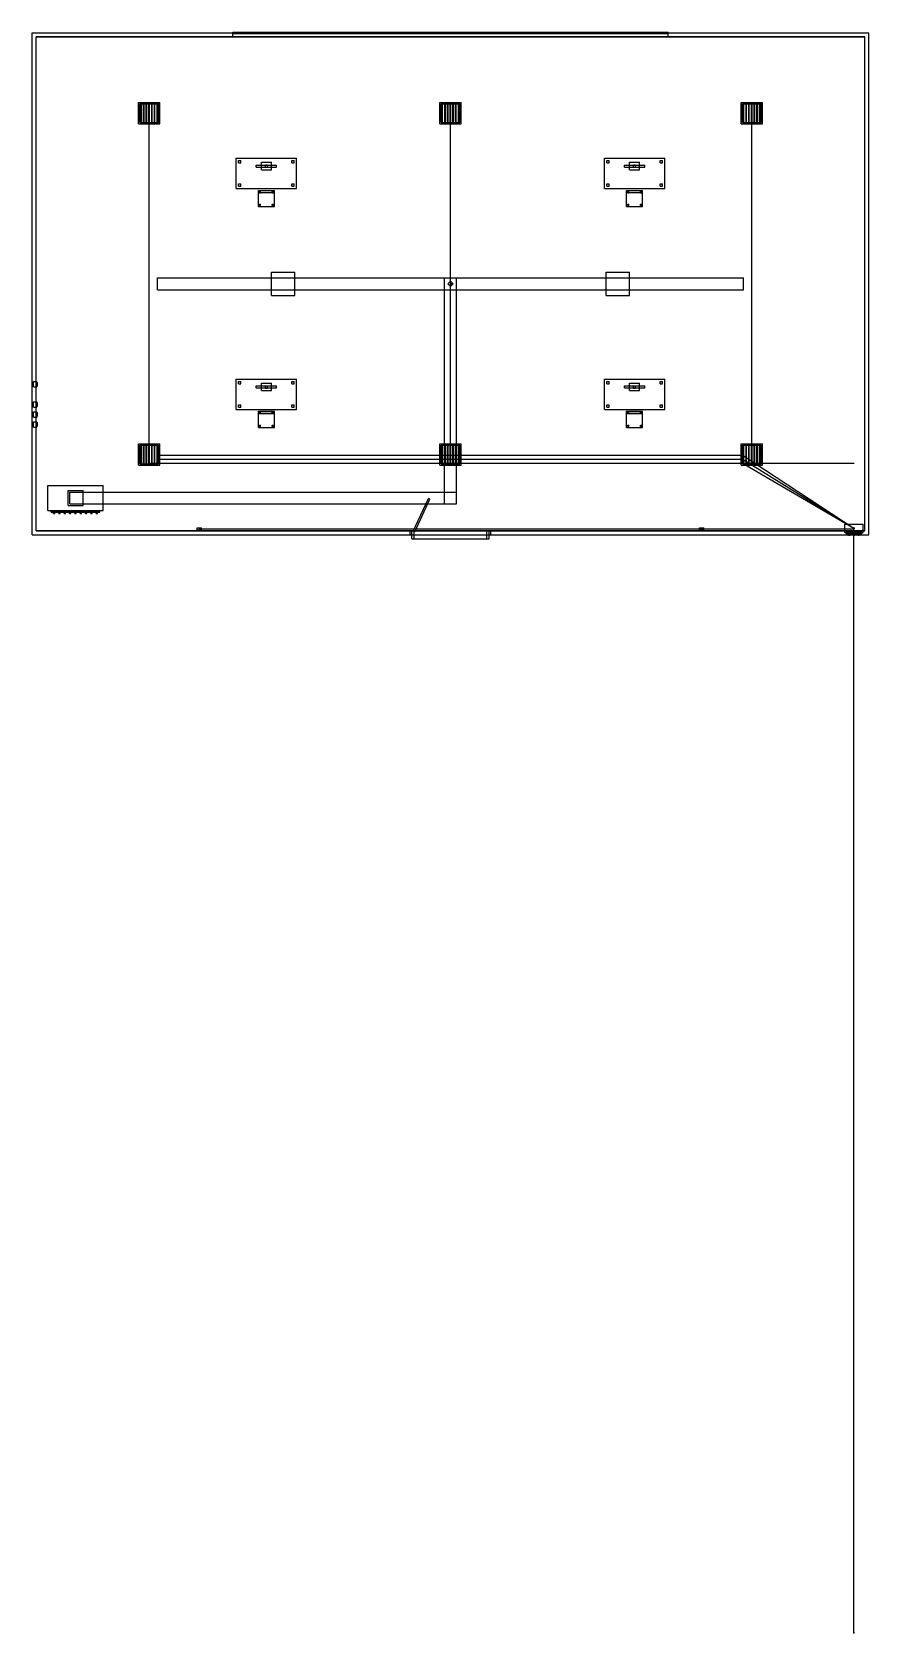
# Model space of a CAD drawing. Header units: millimetres. Extents: x 315500 to 340500, y -226300 to -178478.
import ezdxf

# ---------------------------------------------------------------- set-up
doc = ezdxf.new("R2010")
doc.units = ezdxf.units.MM

msp = doc.modelspace()

# ---------------------------------------------------------------- linework, layer by layer
at = {"layer": 'electrical'}
for p, q in [((319007.79, -180900), (318992.21, -180900)), ((318992.21, -180900), (319000, -180900)), ((319000, -180900), (319007.79, -180900)), ((319000, -191370), (319000, -180900)), ((328007.79, -180900), (327992.21, -180900)), ((327992.21, -180900), (328000, -180900)), ((328000, -180900), (328007.79, -180900)), ((328000, -191370), (328000, -180900)), ((337007.79, -180900), (336992.21, -180900)), ((336992.21, -180900), (337000, -180900)), ((337000, -180900), (337007.79, -180900)), ((337000, -191370), (337000, -180900)), ((319250, -191141.26), (319250, -191118.74)), ((319250, -191118.74), (319250, -191130)), ((319250, -191130), (319250, -191141.26)), ((336750, -191130), (319250, -191130)), ((319250, -191261.26), (319250, -191238.74)), ((319250, -191238.74), (319250, -191250)), ((319250, -191250), (319250, -191261.26)), ((336750, -191250), (319250, -191250)), ((336742.86, -191140.86), (336753.57, -191124.57)), ((336753.57, -191124.57), (336742.86, -191140.86)), ((340042.86, -193310.86), (336742.86, -191140.86)), ((336743.14, -191261.04), (336753.43, -191244.48)), ((336753.43, -191244.48), (336743.14, -191261.04)), ((340043.14, -193311.04), (336743.14, -191261.04)), ((336750, -191141.26), (336750, -191118.74)), ((336750, -191118.74), (336750, -191130)), ((336750, -191130), (336750, -191141.26)), ((336750, -191130), (336764.04, -191130)), ((336764.04, -191130), (336750, -191130)), ((336750, -191261.26), (336750, -191238.74)), ((336750, -191238.74), (336750, -191250)), ((336750, -191250), (336750, -191261.26)), ((336750, -191250), (336764.04, -191250)), ((336764.04, -191250), (336750, -191250)), ((336753.43, -191244.48), (336753.43, -191244.48)), ((336753.57, -191124.57), (336753.57, -191124.57)), ((319007.79, -191370), (318992.21, -191370)), ((318992.21, -191370), (319000, -191370)), ((319000, -191377.79), (319000, -191362.21)), ((319000, -191362.21), (319000, -191370)), ((319000, -191370), (319000, -191377.79)), ((340050, -191370), (319000, -191370)), ((319000, -191370), (319007.79, -191370)), ((319250, -191381.26), (319250, -191358.74)), ((319250, -191358.74), (319250, -191370)), ((319250, -191370), (319250, -191381.26)), ((336750, -191370), (319250, -191370)), ((328007.79, -191370), (327992.21, -191370)), ((327992.21, -191370), (328000, -191370)), ((328000, -191370), (328007.79, -191370)), ((336743.44, -191381.22), (336753.28, -191364.39)), ((336753.28, -191364.39), (336743.44, -191381.22)), ((340043.44, -193311.22), (336743.44, -191381.22)), ((336750, -191381.26), (336750, -191358.74)), ((336750, -191358.74), (336750, -191370)), ((336750, -191370), (336750, -191381.26)), ((336750, -191370), (336764.04, -191370)), ((336764.04, -191370), (336750, -191370)), ((336753.28, -191364.39), (336753.28, -191364.39)), ((337007.79, -191370), (336992.21, -191370)), ((336992.21, -191370), (337000, -191370)), ((337000, -191370), (337007.79, -191370)), ((340050, -191377.79), (340050, -191362.21)), ((340050, -191362.21), (340050, -191370)), ((340050, -191370), (340050, -191377.79)), ((339775, -193425), (339775, -193175)), ((339775, -193175), (340325, -193175)), ((340325, -193425), (340325, -193175)), ((320435, -193350), (320435, -193290)), ((320435, -193290), (320565, -193290)), ((320435, -193350), (320565, -193350)), ((320509, -193320), (320495.5, -193312.21)), ((320495.5, -193312.21), (320495.5, -193327.79)), ((320495.5, -193327.79), (320509, -193320)), ((320500, -193327.79), (320500, -193312.21)), ((320500, -193312.21), (320500, -193320)), ((320500, -193320), (340050, -193320)), ((320500, -193320), (320500, -193327.79)), ((320500, -193320), (320509.72, -193320)), ((320509.72, -193320), (320500, -193320)), ((320565, -193350), (320565, -193290)), ((335435, -193350), (335435, -193290)), ((335435, -193290), (335565, -193290)), ((335435, -193350), (335565, -193350)), ((335509, -193320), (335495.5, -193312.21)), ((335495.5, -193312.21), (335495.5, -193327.79)), ((335495.5, -193327.79), (335509, -193320)), ((335500, -193327.79), (335500, -193312.21)), ((335500, -193312.21), (335500, -193320)), ((335500, -193320), (340050, -193320)), ((335500, -193320), (335500, -193327.79)), ((335500, -193320), (335509.72, -193320)), ((335509.72, -193320), (335500, -193320)), ((335565, -193350), (335565, -193290)), ((339775, -193425), (340325, -193425)), ((339815, -193452.5), (339815, -193417.5)), ((339815, -193417.5), (340285, -193417.5)), ((339815, -193452.5), (340285, -193452.5)), ((339862.5, -193490), (339862.5, -193450)), ((339862.5, -193450), (339962.5, -193450)), ((339862.5, -193490), (339962.5, -193490)), ((339935.88, -193480), (339889.12, -193480)), ((339889.12, -193480), (339912.5, -193480)), ((339935.88, -193505), (339889.12, -193505)), ((339889.12, -193505), (339912.5, -193505)), ((339912.5, -193480), (339912.5, -193505)), ((339912.5, -193480), (339935.88, -193480)), ((339912.5, -193505), (339935.88, -193505)), ((339962.5, -193490), (339962.5, -193450)), ((340000, -193490), (340000, -193450)), ((340000, -193450), (340100, -193450)), ((340000, -193490), (340100, -193490)), ((340073.38, -193480), (340026.62, -193480)), ((340026.62, -193480), (340050, -193480)), ((340073.38, -193505), (340026.62, -193505)), ((340026.62, -193505), (340050, -193505)), ((340032, -193300), (340059, -193284.41)), ((340059, -193315.59), (340032, -193300)), ((340065.59, -193300), (340034.41, -193300)), ((340034.41, -193300), (340050, -193300)), ((340042.86, -193310.86), (340053.57, -193294.57)), ((340053.57, -193294.57), (340042.86, -193310.86)), ((340043.14, -193311.04), (340053.43, -193294.48)), ((340053.43, -193294.48), (340043.14, -193311.04)), ((340043.44, -193311.22), (340053.28, -193294.39)), ((340053.28, -193294.39), (340043.44, -193311.22)), ((340063, -193300), (340043.5, -193288.74)), ((340043.5, -193288.74), (340043.5, -193311.26)), ((340063, -193300), (340043.5, -193288.74)), ((340043.5, -193288.74), (340043.5, -193311.26)), ((340063, -193300), (340043.5, -193288.74)), ((340043.5, -193288.74), (340043.5, -193311.26)), ((340043.5, -193311.26), (340063, -193300)), ((340043.5, -193311.26), (340063, -193300)), ((340043.5, -193311.26), (340063, -193300)), ((340050, -193300), (340065.59, -193300)), ((340050, -226300), (340050, -193300)), ((340050, -193300), (340069.44, -193300)), ((340069.44, -193300), (340050, -193300)), ((340050, -193300), (340064.04, -193300)), ((340064.04, -193300), (340050, -193300)), ((340050, -193300), (340064.04, -193300)), ((340064.04, -193300), (340050, -193300)), ((340050, -193300), (340064.04, -193300)), ((340064.04, -193300), (340050, -193300)), ((340050, -193327.79), (340050, -193312.21)), ((340050, -193312.21), (340050, -193320)), ((340050, -193327.79), (340050, -193312.21)), ((340050, -193312.21), (340050, -193320)), ((340050, -193320), (340050, -193327.79)), ((340050, -193320), (340050, -193327.79)), ((340050, -193480), (340050, -193505)), ((340050, -193480), (340073.38, -193480)), ((340050, -193505), (340073.38, -193505)), ((340053.28, -193294.39), (340053.28, -193294.39)), ((340053.43, -193294.48), (340053.43, -193294.48)), ((340053.57, -193294.57), (340053.57, -193294.57)), ((340059, -193284.41), (340059, -193315.59)), ((340100, -193490), (340100, -193450)), ((340137.5, -193490), (340137.5, -193450)), ((340137.5, -193450), (340237.5, -193450)), ((340137.5, -193490), (340237.5, -193490)), ((340210.88, -193480), (340164.12, -193480)), ((340164.12, -193480), (340187.5, -193480)), ((340210.88, -193505), (340164.12, -193505)), ((340164.12, -193505), (340187.5, -193505)), ((340187.5, -193480), (340187.5, -193505)), ((340187.5, -193480), (340210.88, -193480)), ((340187.5, -193505), (340210.88, -193505)), ((340237.5, -193490), (340237.5, -193450)), ((340285, -193452.5), (340285, -193417.5)), ((340065.59, -226300), (340034.41, -226300)), ((340034.41, -226300), (340050, -226300)), ((340050, -226300), (340065.59, -226300))]:
    msp.add_line(p, q, dxfattribs=at)
at = {"layer": 'hvac'}
for p, q in [((319250, -186175), (319250, -185825)), ((319250, -185825), (336750, -185825)), ((322650, -186350), (322650, -185650)), ((322650, -185650), (323350, -185650)), ((323350, -186350), (323350, -185650)), ((327825, -192575), (327825, -185825)), ((327825, -185825), (328175, -185825)), ((328175, -192575), (328175, -185825)), ((332650, -186350), (332650, -185650)), ((332650, -185650), (333350, -185650)), ((333350, -186350), (333350, -185650)), ((336750, -186175), (336750, -185825)), ((319250, -186175), (336750, -186175)), ((322650, -186350), (323350, -186350)), ((332650, -186350), (333350, -186350)), ((315975, -192775), (315975, -192025)), ((315975, -192025), (317625, -192025)), ((316575, -192625), (316575, -192175)), ((316575, -192175), (317025, -192175)), ((316625, -192575), (316625, -192225)), ((316625, -192225), (328175, -192225)), ((317025, -192625), (317025, -192175)), ((317625, -192775), (317625, -192025)), ((328175, -192575), (328175, -192225)), ((316575, -192625), (317025, -192625)), ((316625, -192575), (328175, -192575)), ((327825, -192575), (328175, -192575)), ((315975, -192775), (317625, -192775)), ((316075, -192820), (316075, -192780)), ((316075, -192780), (317525, -192780)), ((316075, -192820), (317525, -192820)), ((316140, -192860), (316140, -192800)), ((316140, -192800), (316180, -192800)), ((316140, -192860), (316180, -192860)), ((316180, -192860), (316180, -192800)), ((316300, -192860), (316300, -192800)), ((316300, -192800), (316340, -192800)), ((316300, -192860), (316340, -192860)), ((316340, -192860), (316340, -192800)), ((316460, -192860), (316460, -192800)), ((316460, -192800), (316500, -192800)), ((316460, -192860), (316500, -192860)), ((316500, -192860), (316500, -192800)), ((316620, -192860), (316620, -192800)), ((316620, -192800), (316660, -192800)), ((316620, -192860), (316660, -192860)), ((316660, -192860), (316660, -192800)), ((316780, -192860), (316780, -192800)), ((316780, -192800), (316820, -192800)), ((316780, -192860), (316820, -192860)), ((316820, -192860), (316820, -192800)), ((316940, -192860), (316940, -192800)), ((316940, -192800), (316980, -192800)), ((316940, -192860), (316980, -192860)), ((316980, -192860), (316980, -192800)), ((317100, -192860), (317100, -192800)), ((317100, -192800), (317140, -192800)), ((317100, -192860), (317140, -192860)), ((317140, -192860), (317140, -192800)), ((317260, -192860), (317260, -192800)), ((317260, -192800), (317300, -192800)), ((317260, -192860), (317300, -192860)), ((317300, -192860), (317300, -192800)), ((317420, -192860), (317420, -192800)), ((317420, -192800), (317460, -192800)), ((317420, -192860), (317460, -192860)), ((317460, -192860), (317460, -192800)), ((317525, -192820), (317525, -192780))]:
    msp.add_line(p, q, dxfattribs=at)
at = {"layer": 'interiors'}
for p, q in [((315500, -193500), (315500, -178500)), ((315500, -178500), (340500, -178500)), ((340380, -178620), (315620, -178620)), ((315620, -193380), (315620, -178620)), ((315625, -193375), (315625, -178625)), ((315625, -178625), (340375, -178625)), ((321500, -178522.5), (321500, -178477.5)), ((321500, -178477.5), (334500, -178477.5)), ((321500, -178500), (334500, -178500)), ((321500, -178620), (321500, -178500)), ((321500, -178522.5), (334500, -178522.5)), ((321500, -178620), (334500, -178620)), ((334500, -178522.5), (334500, -178477.5)), ((334500, -178620), (334500, -178500)), ((340375, -193375), (340375, -178625)), ((340380, -193380), (340380, -178620)), ((340500, -193500), (340500, -178500)), ((321600, -183150), (321600, -182250)), ((321600, -182250), (323400, -182250)), ((321665, -182385), (321665, -182315)), ((321665, -182315), (321735, -182315)), ((321665, -182385), (321735, -182385)), ((321735, -182385), (321735, -182315)), ((322200, -182510), (322200, -182450)), ((322200, -182450), (322800, -182450)), ((322200, -182510), (322800, -182510)), ((322350, -182590), (322350, -182370)), ((322350, -182370), (322650, -182370)), ((322350, -182590), (322650, -182590)), ((322470, -182515), (322470, -182445)), ((322470, -182445), (322530, -182445)), ((322470, -182515), (322530, -182515)), ((322530, -182515), (322530, -182445)), ((322650, -182590), (322650, -182370)), ((322800, -182510), (322800, -182450)), ((323265, -182385), (323265, -182315)), ((323265, -182315), (323335, -182315)), ((323265, -182385), (323335, -182385)), ((323335, -182385), (323335, -182315)), ((323400, -183150), (323400, -182250)), ((332600, -183150), (332600, -182250)), ((332600, -182250), (334400, -182250)), ((332665, -182385), (332665, -182315)), ((332665, -182315), (332735, -182315)), ((332665, -182385), (332735, -182385)), ((332735, -182385), (332735, -182315)), ((333200, -182510), (333200, -182450)), ((333200, -182450), (333800, -182450)), ((333200, -182510), (333800, -182510)), ((333350, -182590), (333350, -182370)), ((333350, -182370), (333650, -182370)), ((333350, -182590), (333650, -182590)), ((333470, -182515), (333470, -182445)), ((333470, -182445), (333530, -182445)), ((333470, -182515), (333530, -182515)), ((333530, -182515), (333530, -182445)), ((333650, -182590), (333650, -182370)), ((333800, -182510), (333800, -182450)), ((334265, -182385), (334265, -182315)), ((334265, -182315), (334335, -182315)), ((334265, -182385), (334335, -182385)), ((334335, -182385), (334335, -182315)), ((334400, -183150), (334400, -182250)), ((321600, -183150), (323400, -183150)), ((321665, -183085), (321665, -183015)), ((321665, -183015), (321735, -183015)), ((321665, -183085), (321735, -183085)), ((321735, -183085), (321735, -183015)), ((323265, -183085), (323265, -183015)), ((323265, -183015), (323335, -183015)), ((323265, -183085), (323335, -183085)), ((323335, -183085), (323335, -183015)), ((332600, -183150), (334400, -183150)), ((332665, -183085), (332665, -183015)), ((332665, -183015), (332735, -183015)), ((332665, -183085), (332735, -183085)), ((332735, -183085), (332735, -183015)), ((334265, -183085), (334265, -183015)), ((334265, -183015), (334335, -183015)), ((334265, -183085), (334335, -183085)), ((334335, -183085), (334335, -183015)), ((322260, -183272.5), (322260, -183207.5)), ((322260, -183207.5), (322740, -183207.5)), ((322260, -183690), (322260, -183210)), ((322260, -183210), (322740, -183210)), ((322260, -183272.5), (322740, -183272.5)), ((322292.5, -183277.5), (322292.5, -183242.5)), ((322292.5, -183242.5), (322327.5, -183242.5)), ((322292.5, -183277.5), (322327.5, -183277.5)), ((322292.5, -183657.5), (322292.5, -183622.5)), ((322292.5, -183622.5), (322327.5, -183622.5)), ((322327.5, -183277.5), (322327.5, -183242.5)), ((322327.5, -183657.5), (322327.5, -183622.5)), ((322672.5, -183277.5), (322672.5, -183242.5)), ((322672.5, -183242.5), (322707.5, -183242.5)), ((322672.5, -183277.5), (322707.5, -183277.5)), ((322672.5, -183657.5), (322672.5, -183622.5)), ((322672.5, -183622.5), (322707.5, -183622.5)), ((322707.5, -183277.5), (322707.5, -183242.5)), ((322707.5, -183657.5), (322707.5, -183622.5)), ((322740, -183272.5), (322740, -183207.5)), ((322740, -183690), (322740, -183210)), ((333260, -183272.5), (333260, -183207.5)), ((333260, -183207.5), (333740, -183207.5)), ((333260, -183690), (333260, -183210)), ((333260, -183210), (333740, -183210)), ((333260, -183272.5), (333740, -183272.5)), ((333292.5, -183277.5), (333292.5, -183242.5)), ((333292.5, -183242.5), (333327.5, -183242.5)), ((333292.5, -183277.5), (333327.5, -183277.5)), ((333292.5, -183657.5), (333292.5, -183622.5)), ((333292.5, -183622.5), (333327.5, -183622.5)), ((333327.5, -183277.5), (333327.5, -183242.5)), ((333327.5, -183657.5), (333327.5, -183622.5)), ((333672.5, -183277.5), (333672.5, -183242.5)), ((333672.5, -183242.5), (333707.5, -183242.5)), ((333672.5, -183277.5), (333707.5, -183277.5)), ((333672.5, -183657.5), (333672.5, -183622.5)), ((333672.5, -183622.5), (333707.5, -183622.5)), ((333707.5, -183277.5), (333707.5, -183242.5)), ((333707.5, -183657.5), (333707.5, -183622.5)), ((333740, -183272.5), (333740, -183207.5)), ((333740, -183690), (333740, -183210)), ((322260, -183690), (322740, -183690)), ((322292.5, -183657.5), (322327.5, -183657.5)), ((322672.5, -183657.5), (322707.5, -183657.5)), ((333260, -183690), (333740, -183690)), ((333292.5, -183657.5), (333327.5, -183657.5)), ((333672.5, -183657.5), (333707.5, -183657.5)), ((321600, -189750), (321600, -188850)), ((321600, -188850), (323400, -188850)), ((323400, -189750), (323400, -188850)), ((332600, -189750), (332600, -188850)), ((332600, -188850), (334400, -188850)), ((334400, -189750), (334400, -188850)), ((321665, -188985), (321665, -188915)), ((321665, -188915), (321735, -188915)), ((321665, -188985), (321735, -188985)), ((321735, -188985), (321735, -188915)), ((322200, -189110), (322200, -189050)), ((322200, -189050), (322800, -189050)), ((322200, -189110), (322800, -189110)), ((322350, -189190), (322350, -188970)), ((322350, -188970), (322650, -188970)), ((322350, -189190), (322650, -189190)), ((322470, -189115), (322470, -189045)), ((322470, -189045), (322530, -189045)), ((322470, -189115), (322530, -189115)), ((322530, -189115), (322530, -189045)), ((322650, -189190), (322650, -188970)), ((322800, -189110), (322800, -189050)), ((323265, -188985), (323265, -188915)), ((323265, -188915), (323335, -188915)), ((323265, -188985), (323335, -188985)), ((323335, -188985), (323335, -188915)), ((332665, -188985), (332665, -188915)), ((332665, -188915), (332735, -188915)), ((332665, -188985), (332735, -188985)), ((332735, -188985), (332735, -188915)), ((333200, -189110), (333200, -189050)), ((333200, -189050), (333800, -189050)), ((333200, -189110), (333800, -189110)), ((333350, -189190), (333350, -188970)), ((333350, -188970), (333650, -188970)), ((333350, -189190), (333650, -189190)), ((333470, -189115), (333470, -189045)), ((333470, -189045), (333530, -189045)), ((333470, -189115), (333530, -189115)), ((333530, -189115), (333530, -189045)), ((333650, -189190), (333650, -188970)), ((333800, -189110), (333800, -189050)), ((334265, -188985), (334265, -188915)), ((334265, -188915), (334335, -188915)), ((334265, -188985), (334335, -188985)), ((334335, -188985), (334335, -188915)), ((321600, -189750), (323400, -189750)), ((321665, -189685), (321665, -189615)), ((321665, -189615), (321735, -189615)), ((321665, -189685), (321735, -189685)), ((321735, -189685), (321735, -189615)), ((322260, -189872.5), (322260, -189807.5)), ((322260, -189807.5), (322740, -189807.5)), ((322260, -190290), (322260, -189810)), ((322260, -189810), (322740, -189810)), ((322292.5, -189877.5), (322292.5, -189842.5)), ((322292.5, -189842.5), (322327.5, -189842.5)), ((322327.5, -189877.5), (322327.5, -189842.5)), ((322672.5, -189877.5), (322672.5, -189842.5)), ((322672.5, -189842.5), (322707.5, -189842.5)), ((322707.5, -189877.5), (322707.5, -189842.5)), ((322740, -189872.5), (322740, -189807.5)), ((322740, -190290), (322740, -189810)), ((323265, -189685), (323265, -189615)), ((323265, -189615), (323335, -189615)), ((323265, -189685), (323335, -189685)), ((323335, -189685), (323335, -189615)), ((332600, -189750), (334400, -189750)), ((332665, -189685), (332665, -189615)), ((332665, -189615), (332735, -189615)), ((332665, -189685), (332735, -189685)), ((332735, -189685), (332735, -189615)), ((333260, -189872.5), (333260, -189807.5)), ((333260, -189807.5), (333740, -189807.5)), ((333260, -190290), (333260, -189810)), ((333260, -189810), (333740, -189810)), ((333292.5, -189877.5), (333292.5, -189842.5)), ((333292.5, -189842.5), (333327.5, -189842.5)), ((333327.5, -189877.5), (333327.5, -189842.5)), ((333672.5, -189877.5), (333672.5, -189842.5)), ((333672.5, -189842.5), (333707.5, -189842.5)), ((333707.5, -189877.5), (333707.5, -189842.5)), ((333740, -189872.5), (333740, -189807.5)), ((333740, -190290), (333740, -189810)), ((334265, -189685), (334265, -189615)), ((334265, -189615), (334335, -189615)), ((334265, -189685), (334335, -189685)), ((334335, -189685), (334335, -189615)), ((322260, -189872.5), (322740, -189872.5)), ((322260, -190290), (322740, -190290)), ((322292.5, -189877.5), (322327.5, -189877.5)), ((322292.5, -190257.5), (322292.5, -190222.5)), ((322292.5, -190222.5), (322327.5, -190222.5)), ((322292.5, -190257.5), (322327.5, -190257.5)), ((322327.5, -190257.5), (322327.5, -190222.5)), ((322672.5, -189877.5), (322707.5, -189877.5)), ((322672.5, -190257.5), (322672.5, -190222.5)), ((322672.5, -190222.5), (322707.5, -190222.5)), ((322672.5, -190257.5), (322707.5, -190257.5)), ((322707.5, -190257.5), (322707.5, -190222.5)), ((333260, -189872.5), (333740, -189872.5)), ((333260, -190290), (333740, -190290)), ((333292.5, -189877.5), (333327.5, -189877.5)), ((333292.5, -190257.5), (333292.5, -190222.5)), ((333292.5, -190222.5), (333327.5, -190222.5)), ((333292.5, -190257.5), (333327.5, -190257.5)), ((333327.5, -190257.5), (333327.5, -190222.5)), ((333672.5, -189877.5), (333707.5, -189877.5)), ((333672.5, -190257.5), (333672.5, -190222.5)), ((333672.5, -190222.5), (333707.5, -190222.5)), ((333672.5, -190257.5), (333707.5, -190257.5)), ((333707.5, -190257.5), (333707.5, -190222.5)), ((326889.61, -193390.49), (327346.04, -192411.68)), ((326930.39, -193409.51), (327386.82, -192430.7)), ((327386.82, -192430.7), (327346.04, -192411.68)), ((315500, -193500), (326800, -193500)), ((315500, -193500), (340500, -193500)), ((340380, -193380), (315620, -193380)), ((326800, -193380), (315620, -193380)), ((315625, -193375), (340375, -193375)), ((326800, -193500), (326800, -193380)), ((326800, -193380), (329200, -193380)), ((326800, -193500), (329200, -193500)), ((326845, -193620), (326845, -193380)), ((326845, -193380), (326915, -193380)), ((326845, -193620), (326915, -193620)), ((326850, -193620), (326850, -193380)), ((326850, -193380), (329150, -193380)), ((326850, -193620), (329150, -193620)), ((326930.39, -193409.51), (326889.61, -193390.49)), ((326915, -193620), (326915, -193380)), ((329085, -193620), (329085, -193380)), ((329085, -193380), (329155, -193380)), ((329085, -193620), (329155, -193620)), ((329150, -193620), (329150, -193380)), ((329155, -193620), (329155, -193380)), ((329200, -193500), (329200, -193380)), ((340380, -193380), (329200, -193380)), ((329200, -193500), (340500, -193500))]:
    msp.add_line(p, q, dxfattribs=at)
at = {"layer": 'lighting'}
for p, q in [((318680, -181220), (318680, -180580)), ((318680, -180580), (319320, -180580)), ((318720, -181180), (318720, -180620)), ((318720, -180620), (319280, -180620)), ((318754, -181170), (318754, -180630)), ((318754, -180630), (318766, -180630)), ((318766, -181170), (318766, -180630)), ((318834, -181170), (318834, -180630)), ((318834, -180630), (318846, -180630)), ((318846, -181170), (318846, -180630)), ((318914, -181170), (318914, -180630)), ((318914, -180630), (318926, -180630)), ((318926, -181170), (318926, -180630)), ((318994, -181170), (318994, -180630)), ((318994, -180630), (319006, -180630)), ((319006, -181170), (319006, -180630)), ((319074, -181170), (319074, -180630)), ((319074, -180630), (319086, -180630)), ((319086, -181170), (319086, -180630)), ((319154, -181170), (319154, -180630)), ((319154, -180630), (319166, -180630)), ((319166, -181170), (319166, -180630)), ((319234, -181170), (319234, -180630)), ((319234, -180630), (319246, -180630)), ((319246, -181170), (319246, -180630)), ((319280, -181180), (319280, -180620)), ((319320, -181220), (319320, -180580)), ((327680, -181220), (327680, -180580)), ((327680, -180580), (328320, -180580)), ((327720, -181180), (327720, -180620)), ((327720, -180620), (328280, -180620)), ((327754, -181170), (327754, -180630)), ((327754, -180630), (327766, -180630)), ((327766, -181170), (327766, -180630)), ((327834, -181170), (327834, -180630)), ((327834, -180630), (327846, -180630)), ((327846, -181170), (327846, -180630)), ((327914, -181170), (327914, -180630)), ((327914, -180630), (327926, -180630)), ((327926, -181170), (327926, -180630)), ((327994, -181170), (327994, -180630)), ((327994, -180630), (328006, -180630)), ((328006, -181170), (328006, -180630)), ((328074, -181170), (328074, -180630)), ((328074, -180630), (328086, -180630)), ((328086, -181170), (328086, -180630)), ((328154, -181170), (328154, -180630)), ((328154, -180630), (328166, -180630)), ((328166, -181170), (328166, -180630)), ((328234, -181170), (328234, -180630)), ((328234, -180630), (328246, -180630)), ((328246, -181170), (328246, -180630)), ((328280, -181180), (328280, -180620)), ((328320, -181220), (328320, -180580)), ((336680, -181220), (336680, -180580)), ((336680, -180580), (337320, -180580)), ((336720, -181180), (336720, -180620)), ((336720, -180620), (337280, -180620)), ((336754, -181170), (336754, -180630)), ((336754, -180630), (336766, -180630)), ((336766, -181170), (336766, -180630)), ((336834, -181170), (336834, -180630)), ((336834, -180630), (336846, -180630)), ((336846, -181170), (336846, -180630)), ((336914, -181170), (336914, -180630)), ((336914, -180630), (336926, -180630)), ((336926, -181170), (336926, -180630)), ((336994, -181170), (336994, -180630)), ((336994, -180630), (337006, -180630)), ((337006, -181170), (337006, -180630)), ((337074, -181170), (337074, -180630)), ((337074, -180630), (337086, -180630)), ((337086, -181170), (337086, -180630)), ((337154, -181170), (337154, -180630)), ((337154, -180630), (337166, -180630)), ((337166, -181170), (337166, -180630)), ((337234, -181170), (337234, -180630)), ((337234, -180630), (337246, -180630)), ((337246, -181170), (337246, -180630)), ((337280, -181180), (337280, -180620)), ((337320, -181220), (337320, -180580)), ((318680, -181220), (319320, -181220)), ((318720, -181180), (319280, -181180)), ((318754, -181170), (318766, -181170)), ((318834, -181170), (318846, -181170)), ((318914, -181170), (318926, -181170)), ((318994, -181170), (319006, -181170)), ((319009, -180900), (318995.5, -180892.21)), ((318995.5, -180892.21), (318995.5, -180907.79)), ((318995.5, -180907.79), (319009, -180900)), ((319074, -181170), (319086, -181170)), ((319154, -181170), (319166, -181170)), ((319234, -181170), (319246, -181170)), ((327680, -181220), (328320, -181220)), ((327720, -181180), (328280, -181180)), ((327754, -181170), (327766, -181170)), ((327834, -181170), (327846, -181170)), ((327914, -181170), (327926, -181170)), ((327994, -181170), (328006, -181170)), ((328009, -180900), (327995.5, -180892.21)), ((327995.5, -180892.21), (327995.5, -180907.79)), ((327995.5, -180907.79), (328009, -180900)), ((328074, -181170), (328086, -181170)), ((328154, -181170), (328166, -181170)), ((328234, -181170), (328246, -181170)), ((336680, -181220), (337320, -181220)), ((336720, -181180), (337280, -181180)), ((336754, -181170), (336766, -181170)), ((336834, -181170), (336846, -181170)), ((336914, -181170), (336926, -181170)), ((336994, -181170), (337006, -181170)), ((337009, -180900), (336995.5, -180892.21)), ((336995.5, -180892.21), (336995.5, -180907.79)), ((336995.5, -180907.79), (337009, -180900)), ((337074, -181170), (337086, -181170)), ((337154, -181170), (337166, -181170)), ((337234, -181170), (337246, -181170)), ((318680, -191420), (318680, -190780)), ((318680, -190780), (319320, -190780)), ((319320, -191420), (319320, -190780)), ((327680, -191420), (327680, -190780)), ((327680, -190780), (328320, -190780)), ((328320, -191420), (328320, -190780)), ((336680, -191420), (336680, -190780)), ((336680, -190780), (337320, -190780)), ((337320, -191420), (337320, -190780)), ((318720, -191380), (318720, -190820)), ((318720, -190820), (319280, -190820)), ((318754, -191370), (318754, -190830)), ((318754, -190830), (318766, -190830)), ((318766, -191370), (318766, -190830)), ((318834, -191370), (318834, -190830)), ((318834, -190830), (318846, -190830)), ((318846, -191370), (318846, -190830)), ((318914, -191370), (318914, -190830)), ((318914, -190830), (318926, -190830)), ((318926, -191370), (318926, -190830)), ((318994, -191370), (318994, -190830)), ((318994, -190830), (319006, -190830)), ((319009, -191100), (318995.5, -191092.21)), ((318995.5, -191092.21), (318995.5, -191107.79)), ((318995.5, -191107.79), (319009, -191100)), ((319006, -191370), (319006, -190830)), ((319074, -191370), (319074, -190830)), ((319074, -190830), (319086, -190830)), ((319086, -191370), (319086, -190830)), ((319154, -191370), (319154, -190830)), ((319154, -190830), (319166, -190830)), ((319166, -191370), (319166, -190830)), ((319234, -191370), (319234, -190830)), ((319234, -190830), (319246, -190830)), ((319246, -191370), (319246, -190830)), ((319280, -191380), (319280, -190820)), ((327720, -191380), (327720, -190820)), ((327720, -190820), (328280, -190820)), ((327754, -191370), (327754, -190830)), ((327754, -190830), (327766, -190830)), ((327766, -191370), (327766, -190830)), ((327834, -191370), (327834, -190830)), ((327834, -190830), (327846, -190830)), ((327846, -191370), (327846, -190830)), ((327914, -191370), (327914, -190830)), ((327914, -190830), (327926, -190830)), ((327926, -191370), (327926, -190830)), ((327994, -191370), (327994, -190830)), ((327994, -190830), (328006, -190830)), ((328009, -191100), (327995.5, -191092.21)), ((327995.5, -191092.21), (327995.5, -191107.79)), ((327995.5, -191107.79), (328009, -191100)), ((328006, -191370), (328006, -190830)), ((328074, -191370), (328074, -190830)), ((328074, -190830), (328086, -190830)), ((328086, -191370), (328086, -190830)), ((328154, -191370), (328154, -190830)), ((328154, -190830), (328166, -190830)), ((328166, -191370), (328166, -190830)), ((328234, -191370), (328234, -190830)), ((328234, -190830), (328246, -190830)), ((328246, -191370), (328246, -190830)), ((328280, -191380), (328280, -190820)), ((336720, -191380), (336720, -190820)), ((336720, -190820), (337280, -190820)), ((336754, -191370), (336754, -190830)), ((336754, -190830), (336766, -190830)), ((336766, -191370), (336766, -190830)), ((336834, -191370), (336834, -190830)), ((336834, -190830), (336846, -190830)), ((336846, -191370), (336846, -190830)), ((336914, -191370), (336914, -190830)), ((336914, -190830), (336926, -190830)), ((336926, -191370), (336926, -190830)), ((336994, -191370), (336994, -190830)), ((336994, -190830), (337006, -190830)), ((337009, -191100), (336995.5, -191092.21)), ((336995.5, -191092.21), (336995.5, -191107.79)), ((336995.5, -191107.79), (337009, -191100)), ((337006, -191370), (337006, -190830)), ((337074, -191370), (337074, -190830)), ((337074, -190830), (337086, -190830)), ((337086, -191370), (337086, -190830)), ((337154, -191370), (337154, -190830)), ((337154, -190830), (337166, -190830)), ((337166, -191370), (337166, -190830)), ((337234, -191370), (337234, -190830)), ((337234, -190830), (337246, -190830)), ((337246, -191370), (337246, -190830)), ((337280, -191380), (337280, -190820)), ((318680, -191420), (319320, -191420)), ((318720, -191380), (319280, -191380)), ((318754, -191370), (318766, -191370)), ((318834, -191370), (318846, -191370)), ((318914, -191370), (318926, -191370)), ((318994, -191370), (319006, -191370)), ((319074, -191370), (319086, -191370)), ((319154, -191370), (319166, -191370)), ((319234, -191370), (319246, -191370)), ((327680, -191420), (328320, -191420)), ((327720, -191380), (328280, -191380)), ((327754, -191370), (327766, -191370)), ((327834, -191370), (327846, -191370)), ((327914, -191370), (327926, -191370)), ((327994, -191370), (328006, -191370)), ((328074, -191370), (328086, -191370)), ((328154, -191370), (328166, -191370)), ((328234, -191370), (328246, -191370)), ((336680, -191420), (337320, -191420)), ((336720, -191380), (337280, -191380)), ((336754, -191370), (336766, -191370)), ((336834, -191370), (336846, -191370)), ((336914, -191370), (336926, -191370)), ((336994, -191370), (337006, -191370)), ((337074, -191370), (337086, -191370)), ((337154, -191370), (337166, -191370)), ((337234, -191370), (337246, -191370))]:
    msp.add_line(p, q, dxfattribs=at)
at = {"layer": 'sensors'}
for p, q in [((328000, -185920), (327920, -186000)), ((327920, -186000), (328000, -186080)), ((328080, -186000), (328000, -185920)), ((328000, -186080), (328080, -186000)), ((328000, -186000), (328065, -186000)), ((328065, -186000), (328000, -186000)), ((315540, -189080), (315540, -188920)), ((315540, -188920), (315640, -188920)), ((315540, -189080), (315640, -189080)), ((315640, -189080), (315640, -188920)), ((315645, -189055), (315645, -188945)), ((315645, -188945), (315665, -188945)), ((315645, -189055), (315665, -189055)), ((315665, -189055), (315665, -188945)), ((315540, -189680), (315540, -189520)), ((315540, -189520), (315640, -189520)), ((315540, -189680), (315640, -189680)), ((315540, -189980), (315540, -189820)), ((315540, -189820), (315640, -189820)), ((315640, -189680), (315640, -189520)), ((315640, -189980), (315640, -189820)), ((315645, -189655), (315645, -189545)), ((315645, -189545), (315665, -189545)), ((315645, -189655), (315665, -189655)), ((315645, -189955), (315645, -189845)), ((315645, -189845), (315665, -189845)), ((315665, -189655), (315665, -189545)), ((315665, -189955), (315665, -189845)), ((315540, -189980), (315640, -189980)), ((315540, -190280), (315540, -190120)), ((315540, -190120), (315640, -190120)), ((315540, -190280), (315640, -190280)), ((315640, -190280), (315640, -190120)), ((315645, -189955), (315665, -189955)), ((315645, -190255), (315645, -190145)), ((315645, -190145), (315665, -190145)), ((315645, -190255), (315665, -190255)), ((315665, -190255), (315665, -190145))]:
    msp.add_line(p, q, dxfattribs=at)

doc.saveas('drawing.dxf')
